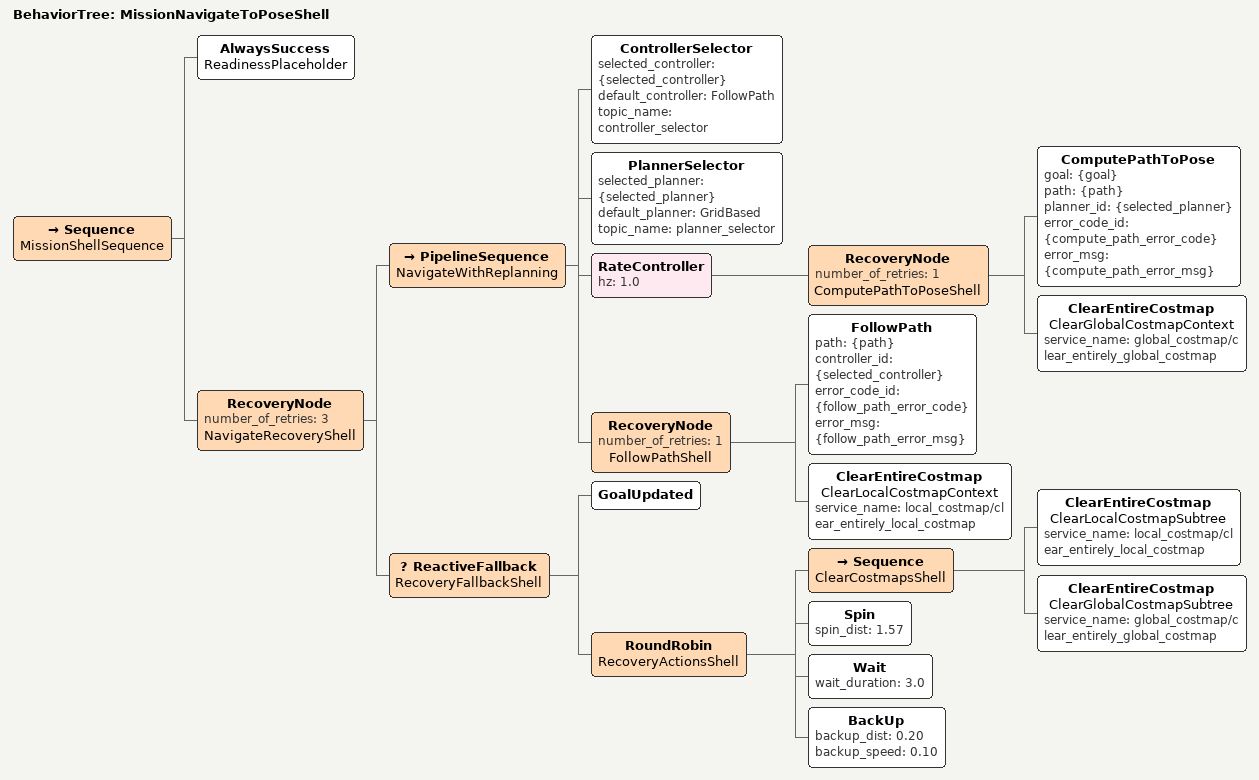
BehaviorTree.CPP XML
<root BTCPP_format="4" main_tree_to_execute="MissionNavigateToPoseShell">
  <BehaviorTree ID="MissionNavigateToPoseShell">
    <Sequence name="MissionShellSequence">
      <!-- TODO(issue#107): Replace this placeholder with a real readiness condition node/service check. -->
      <AlwaysSuccess name="ReadinessPlaceholder"/>

      <RecoveryNode number_of_retries="3" name="NavigateRecoveryShell">
        <PipelineSequence name="NavigateWithReplanning">
          <ControllerSelector
            selected_controller="{selected_controller}"
            default_controller="FollowPath"
            topic_name="controller_selector"/>
          <PlannerSelector
            selected_planner="{selected_planner}"
            default_planner="GridBased"
            topic_name="planner_selector"/>

          <RateController hz="1.0">
            <RecoveryNode number_of_retries="1" name="ComputePathToPoseShell">
              <ComputePathToPose
                goal="{goal}"
                path="{path}"
                planner_id="{selected_planner}"
                error_code_id="{compute_path_error_code}"
                error_msg="{compute_path_error_msg}"/>
              <ClearEntireCostmap
                name="ClearGlobalCostmapContext"
                service_name="global_costmap/clear_entirely_global_costmap"/>
            </RecoveryNode>
          </RateController>

          <RecoveryNode number_of_retries="1" name="FollowPathShell">
            <FollowPath
              path="{path}"
              controller_id="{selected_controller}"
              error_code_id="{follow_path_error_code}"
              error_msg="{follow_path_error_msg}"/>
            <ClearEntireCostmap
              name="ClearLocalCostmapContext"
              service_name="local_costmap/clear_entirely_local_costmap"/>
          </RecoveryNode>
        </PipelineSequence>

        <ReactiveFallback name="RecoveryFallbackShell">
          <GoalUpdated/>
          <RoundRobin name="RecoveryActionsShell">
            <Sequence name="ClearCostmapsShell">
              <ClearEntireCostmap
                name="ClearLocalCostmapSubtree"
                service_name="local_costmap/clear_entirely_local_costmap"/>
              <ClearEntireCostmap
                name="ClearGlobalCostmapSubtree"
                service_name="global_costmap/clear_entirely_global_costmap"/>
            </Sequence>
            <Spin spin_dist="1.57"/>
            <Wait wait_duration="3.0"/>
            <BackUp backup_dist="0.20" backup_speed="0.10"/>
          </RoundRobin>
        </ReactiveFallback>
      </RecoveryNode>

      <!-- TODO(issue#107): Add mission-level branches (excavate/deposit/cycle) as BT subtrees. -->
    </Sequence>
  </BehaviorTree>
</root>
